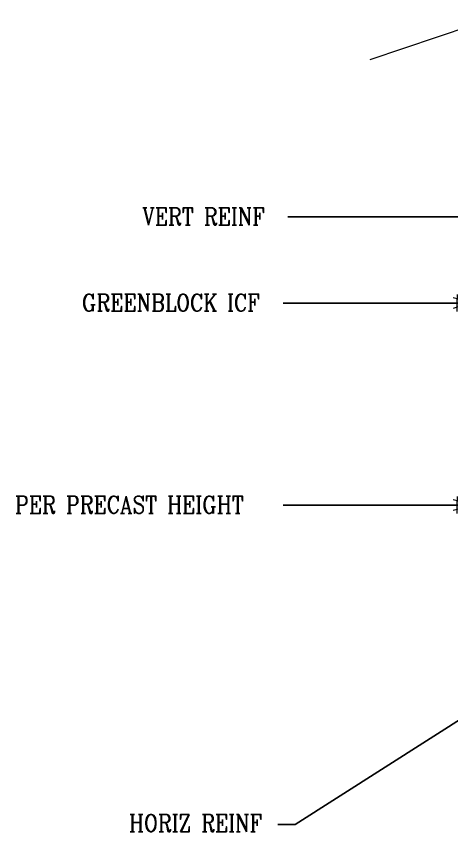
# Model space of a CAD drawing. Header units: inches. Extents: x -91.9 to -17, y 281.8 to 371.9.
# Drawn here: x -91.95 to -66.7, y 321.45 to 368.69 of the extents above; entities that cross this region are included whole.
import ezdxf

# ---------------------------------------------------------------- set-up
doc = ezdxf.new("R2010")
doc.units = ezdxf.units.IN
doc.header["$MEASUREMENT"] = 0
doc.layers.add('DIM', color=3, linetype='Continuous', lineweight=13)
doc.styles.add('ARCTEXT', font='arctext.shx', dxfattribs={"width": 0.85})
doc.styles.add('RomanC', font='romanc.shx', dxfattribs={"width": 0.85, "height": 5})
doc.dimstyles.new('ARCTEXT1-4', dxfattribs={"dimtxt": 4, "dimasz": 2, "dimexe": 2, "dimexo": 2, "dimgap": 2, "dimtad": 1, "dimdec": 4, "dimzin": 3, "dimdsep": 46, "dimlunit": 4, "dimtxsty": 'ARCTEXT', "dimblk": 'ARCHTICK', "dimcen": 2, "dimaunit": 1, "dimadec": 0, "dimazin": 0, "dimtfac": 1, "dimtdec": 4, "dimtmove": 2, "dimatfit": 3, "dimldrblk": 'arrow', "dimfxl": 0, "dimtolj": 1, "dimtzin": 0, "dimarcsym": 0})

# ---------------------------------------------------------------- blocks, each defined once
blk = doc.blocks.new('_ArchTick')
at = {"color": 0, "linetype": 'ByBlock', "const_width": 0.15}
blk.add_lwpolyline([(-0.5, -0.5), (0.5, 0.5)], dxfattribs=at)
blk = doc.blocks.new('arrow')
at = {"layer": 'DIM'}
blk.add_hatch(color=253, dxfattribs=at).paths.add_polyline_path([(-2, 0.5), (-2, -0.5), (0, 0)])
at = {"layer": 'DIM', "lineweight": 9}
for points in [[(-2, 0.983), (-2, 0.5), (-2.469, 0.617)], [(0.374, 0.094), (0, 0)], [(0.374, -0.094), (0, 0)], [(-2, -0.983), (-2, -0.5), (-2.469, -0.617)]]:
    blk.add_lwpolyline(points, dxfattribs=at)
at = {"layer": 'DIM', "lineweight": 15}
blk.add_lwpolyline([(0, 0), (-2, -0.5), (-2, 0.5), (0, 0)], dxfattribs=at)

msp = doc.modelspace()

# ---------------------------------------------------------------- linework, layer by layer
at = {"layer": 'DIM'}
msp.add_line((-63.978, 368.694), (-71.442, 366.163), dxfattribs=at)

# ---------------------------------------------------------------- texts
at = {"layer": 'DIM', "color": 3, "char_height": 1, "width": 22.68955, "attachment_point": 1, "style": 'RomanC'}
for s, insert in [('VERT REINF ', (-84.64, 357.594)), ('GREENBLOCK ICF', (-88.138, 352.604)), ('PER PRECAST HEIGHT', (-92.018, 340.896)), ('HORIZ REINF ', (-85.412, 322.452))]:
    msp.add_mtext(s, dxfattribs=dict(at, insert=insert))

# ---------------------------------------------------------------- leaders
at = {"layer": 'DIM'}
for points in [[(-62.83, 357.08), (-73.018, 357.081), (-76.209, 357.081)], [(-65.388, 352.083), (-72.125, 352.083), (-76.476, 352.083)], [(-65.388, 340.375), (-72.125, 340.376), (-76.476, 340.376)], [(-61.643, 330.868), (-75.775, 321.864), (-76.775, 321.864)]]:
    msp.add_leader(points, dimstyle='ARCTEXT1-4', override={"dimasz": 0.5, "dimtad": 0}, dxfattribs=at)

doc.saveas('drawing.dxf')
